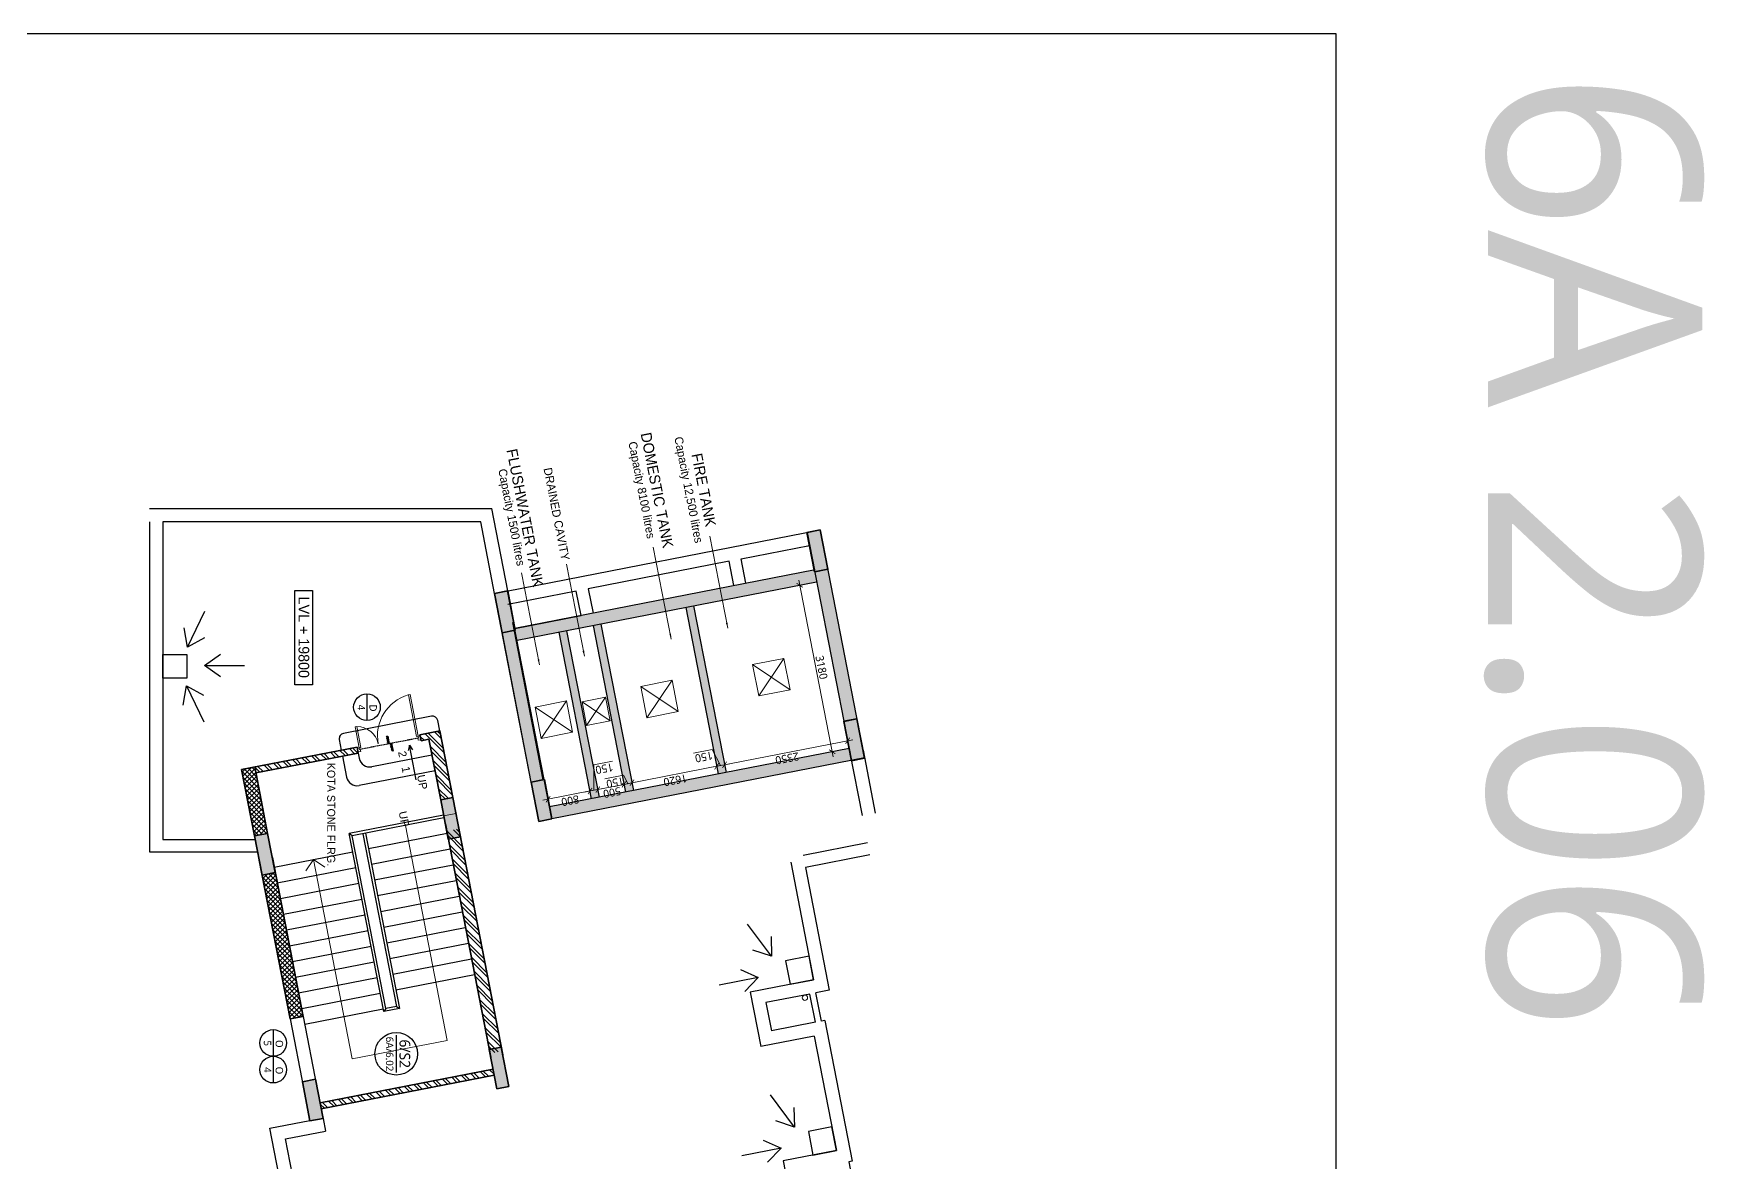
# Model space of a CAD drawing. Header units: millimetres. Extents: x -1127141 to 1597693, y -1835560 to -399335.
# Drawn here: x 1019823 to 1051156, y -499434 to -478260 of the extents above; entities that cross this region are included whole.
import ezdxf
from ezdxf.enums import TextEntityAlignment as Align

# ---------------------------------------------------------------- set-up
doc = ezdxf.new("R2010")
doc.units = ezdxf.units.MM
doc.header["$MEASUREMENT"] = 0
doc.header["$PDMODE"] = 67
doc.linetypes.add('ACAD_ISO05W100', pattern=[36, 24, -3, 0, -3, 0, -3, 0, -3])
for name, color, linetype in [('A-Anno Tags', 6, 'Continuous'), ('A-Elevation', 4, 'Continuous'), ('A-Steps', 3, 'Continuous'), ('A-Wall Patt', 8, 'Continuous'), ('A-Window', 4, 'Continuous'), ('Anno_Frames', 7, 'Continuous'), ('Anno_Labels', 7, 'Continuous'), ('S-Conc Patt', 9, 'Continuous')]:
    doc.layers.add(name, color=color, linetype=linetype)
for name, color, linetype, lineweight in [('A-Detail Lines', 8, 'Continuous', 25), ('A-Door', 4, 'Continuous', 9), ('A-Wall Sec', 1, 'Continuous', 30), ('Ann_TitleBlock 2', 5, 'Continuous', 25), ('Anno_Tittleblock', 5, 'Continuous', 13), ('column hatch', 12, 'Continuous', 5), ('rwp', 231, 'Continuous', 5), ('S-Concrete', 40, 'Continuous', 30), ('text', 7, 'Continuous', 9), ('Wall HATCH', 8, 'Continuous', 15)]:
    doc.layers.add(name, color=color, linetype=linetype, lineweight=lineweight)
doc.styles.add('IIITD @ 100', font='trebuc.ttf', dxfattribs={"height": 210})
doc.styles.get("Standard").update_dxf_attribs({"font": 'trebuc.ttf'})
doc.styles.add('TITLE', font='swissel.ttf', dxfattribs={"height": 4.3})
doc.dimstyles.new('DIM 1', dxfattribs={"dimtxt": 185, "dimasz": 200, "dimexe": 100, "dimexo": 50, "dimgap": 125, "dimtad": 3, "dimdec": 0, "dimtxsty": 'Standard', "dimblk": 'OBLIQUE', "dimcen": 250, "dimdle": 100, "dimclrd": 256, "dimclre": 256, "dimclrt": 256, "dimadec": 0, "dimazin": 0, "dimtfac": 1, "dimtdec": 0, "dimtmove": 1, "dimatfit": 3, "dimldrblk": 'OBLIQUE', "dimfxl": 1, "dimlwd": -1, "dimlwe": -1, "dimarcsym": 0})
doc.dimstyles.new('IIITD_WD_M @ 100', dxfattribs={"dimscale": 100, "dimtxt": 1.5, "dimasz": 1, "dimexe": 0.5, "dimexo": 0.25, "dimgap": 0.3, "dimtad": 1, "dimdec": 0, "dimrnd": 5, "dimzin": 0, "dimdsep": 46, "dimtxsty": 'Standard', "dimblk": 'ARCHTICK', "dimcen": 0.2, "dimdle": 1, "dimclrd": 256, "dimclre": 256, "dimadec": 0, "dimazin": 0, "dimtfac": 1, "dimtdec": 0, "dimtofl": 0, "dimtmove": 0, "dimatfit": 0, "dimfxl": 2, "dimfxlon": 1, "dimtolj": 1, "dimtzin": 0, "dimlwd": -1, "dimlwe": -1, "dimarcsym": 0})

# ---------------------------------------------------------------- blocks, each defined once
blk = doc.blocks.new('Door 1200')
at = {"layer": 'A-Door', "color": 5, "lineweight": 18}
for p, q in [((524084, 16182), (524084, 16132)), ((524084, 16182), (524159, 16182)), ((524084, 16132), (524124, 16132)), ((524124, 16147), (524124, 16132)), ((524159, 16147), (524124, 16147)), ((524159, 16182), (524159, 16147)), ((524159, 16147), (524557, 16147)), ((524159, 16112), (524159, 16147)), ((524159, 16112), (524557, 16112)), ((524557, 16147), (524557, 16112)), ((524159, 15052), (524159, 15017)), ((524159, 15052), (524958, 15052)), ((524958, 15017), (524958, 15052)), ((524084, 15032), (524124, 15032)), ((524084, 14982), (524084, 15032)), ((524084, 14982), (524159, 14982)), ((524124, 15017), (524124, 15032)), ((524159, 15017), (524124, 15017)), ((524159, 14982), (524159, 15017)), ((524159, 15017), (524958, 15017))]:
    blk.add_line(p, q, dxfattribs=at)
at = {"layer": 'A-Door', "lineweight": 18}
for centre, radius, start, end in [((524155, 16193), 411, 270.5695, 348.692), ((524157, 14978), 804, 5.3147, 89.8716)]:
    blk.add_arc(centre, radius, start, end, dxfattribs=at)
blk = doc.blocks.new('*U29')
at = {"layer": 'A-Anno Tags'}
blk.add_lwpolyline([(-250, 0), (250, 0)], dxfattribs=at)
blk.add_circle((0, 0), 250, dxfattribs=at)
at = {"layer": 'Anno_Frames', "color": 7}
for tag, rotation, p in [('ENTITY', 359.7608, (15, 185)), ('ENTITYNO', 0.1757, (4, -36))]:
    blk.add_attdef(tag, text='', height=140, rotation=rotation, dxfattribs=at).set_placement(p, align=Align.TOP_CENTER)
blk = doc.blocks.new('staircase 1 top')
at = {"layer": 'A-Elevation'}
for p, q in [((1232382, -43189), (1232382, -44989)), ((1232432, -43189), (1232432, -44939)), ((1232432, -44689), (1235782, -44689)), ((1232432, -44739), (1235732, -44739)), ((1235732, -44739), (1235782, -44689)), ((1235732, -44739), (1235732, -44939)), ((1235782, -44689), (1235782, -44989)), ((1232432, -44939), (1232382, -44989)), ((1235782, -44989), (1232382, -44989)), ((1235732, -44939), (1232432, -44939)), ((1235732, -44939), (1235782, -44989))]:
    blk.add_line(p, q, dxfattribs=at)
at = {"layer": 'A-Steps'}
for p, q in [((1232732, -43189), (1232732, -44689)), ((1233032, -43189), (1233032, -44689)), ((1233332, -43189), (1233332, -44689)), ((1233632, -43189), (1233632, -44689)), ((1233932, -43189), (1233932, -44689)), ((1234232, -43189), (1234232, -44689)), ((1234532, -43189), (1234532, -44689)), ((1234832, -43189), (1234832, -44689)), ((1235132, -43189), (1235132, -44689)), ((1235432, -43189), (1235432, -44689)), ((1232732, -46489), (1232732, -44989)), ((1233032, -46489), (1233032, -44989)), ((1233332, -46489), (1233332, -44989)), ((1233632, -46489), (1233632, -44989)), ((1233932, -46489), (1233932, -44989)), ((1234232, -46489), (1234232, -44989)), ((1234532, -46489), (1234532, -44989)), ((1234832, -46489), (1234832, -44989)), ((1235132, -46489), (1235132, -44989)), ((1235432, -46489), (1235432, -44989)), ((1235732, -46489), (1235732, -44989))]:
    blk.add_line(p, q, dxfattribs=at)
at = {"layer": 'text'}
for p, q in [((1232432, -43925), (1236539, -43925)), ((1236539, -45739), (1236539, -43925)), ((1232732, -45739), (1232912, -45559)), ((1232732, -45739), (1232912, -45919)), ((1232732, -45739), (1236539, -45739))]:
    blk.add_line(p, q, dxfattribs=at)
at = {"layer": 'text', "linetype": 'Continuous', "insert": (1232161, -43852), "char_height": 150, "width": 332.8, "attachment_point": 1}
blk.add_mtext('{\\fArial|b0|i0|c0|p34;UP}', dxfattribs=at)
blk = doc.blocks.new('Door Tag')
blk.add_line((-3.5, 0), (3.5, 0))
blk.add_circle((0, 0), 4)
blk.add_attdef('DW_NAME', text='', height=2).set_placement((0, 0), align=Align.BOTTOM_CENTER)
blk.add_attdef('SHEET_NO', text='', height=1.4).set_placement((0.05, -0.54), align=Align.TOP_CENTER)
blk = doc.blocks.new('_Oblique')
at = {"color": 0, "linetype": 'ByBlock', "lineweight": -2}
blk.add_line((-0.5, -0.5), (0.5, 0.5), dxfattribs=at)
blk = doc.blocks.new('_ArchTick')
at = {"color": 0, "linetype": 'ByBlock', "const_width": 0.15}
blk.add_lwpolyline([(-0.5, -0.5), (0.5, 0.5)], dxfattribs=at)
blk = doc.blocks.new('*D410')
at = {"layer": 'Defpoints', "color": 0, "transparency": 16777216}
for p in [(1033147, -488812), (1033771, -491931), (1034800, -491730)]:
    blk.add_point(p, dxfattribs=at)
at = {"layer": 'text', "transparency": 16777216}
for p, q in [((1034172, -488510), (1034819, -491828)), ((1034174, -488612), (1034240, -488599)), ((1034782, -491733), (1034849, -491720))]:
    blk.add_line(p, q, dxfattribs=at)
at = {"layer": 'text', "transparency": 16777216, "xscale": 100, "yscale": 100, "zscale": 100}
for p, rotation in [((1034191, -488609), 101.0359919065291), ((1034800, -491730), 281.0359919065291)]:
    blk.add_blockref('_ArchTick', p, dxfattribs=dict(at, rotation=rotation))
at = {"layer": 'text', "color": 0, "transparency": 16777216, "insert": (1034600, -490149), "char_height": 150, "attachment_point": 5, "rotation": 281.036}
blk.add_mtext('\\A1;3180', dxfattribs=at)
blk = doc.blocks.new('*D403')
at = {"layer": 'Defpoints', "color": 0, "transparency": 16777216}
for p in [(1030259, -492466), (1030261, -492475), (1029475, -492628)]:
    blk.add_point(p, dxfattribs=at)
at = {"layer": 'text', "transparency": 16777216}
for p, q in [((1029376, -492639), (1030357, -492447)), ((1030259, -492466), (1030249, -492417)), ((1029474, -492620), (1029464, -492571))]:
    blk.add_line(p, q, dxfattribs=at)
at = {"layer": 'text', "transparency": 16777216, "xscale": 100, "yscale": 100, "zscale": 100}
for p, rotation in [((1029474, -492620), 191.0359919065291), ((1030259, -492466), 11.03599190652911)]:
    blk.add_blockref('_ArchTick', p, dxfattribs=dict(at, rotation=rotation))
at = {"layer": 'text', "color": 0, "transparency": 16777216, "insert": (1029887, -492647), "char_height": 150, "attachment_point": 5, "rotation": 191.036}
blk.add_mtext('\\A1;800', dxfattribs=at)
blk = doc.blocks.new('*D404')
at = {"layer": 'Defpoints', "color": 0, "transparency": 16777216}
for p in [(1030261, -492475), (1030406, -492438), (1030406, -492438)]:
    blk.add_point(p, dxfattribs=at)
at = {"layer": 'text', "transparency": 16777216}
for p, q in [((1030330, -491976), (1030683, -491908)), ((1030332, -492452), (1030330, -491976)), ((1030259, -492466), (1030161, -492486)), ((1030259, -492466), (1030249, -492417)), ((1030259, -492466), (1030406, -492438)), ((1030406, -492438), (1030504, -492419)), ((1030406, -492438), (1030416, -492487))]:
    blk.add_line(p, q, dxfattribs=at)
at = {"layer": 'text', "transparency": 16777216, "xscale": 100, "yscale": 100, "zscale": 100}
for p, rotation in [((1030259, -492466), 11.03599190652911), ((1030406, -492438), 191.0359919065291)]:
    blk.add_blockref('_ArchTick', p, dxfattribs=dict(at, rotation=rotation))
at = {"layer": 'text', "color": 0, "transparency": 16777216, "insert": (1030527, -492046), "char_height": 150, "attachment_point": 5, "rotation": 191.036}
blk.add_mtext('\\A1;150', dxfattribs=at)
blk = doc.blocks.new('*D405')
at = {"layer": 'Defpoints', "color": 0, "transparency": 16777216}
for p in [(1030406, -492438), (1030897, -492342), (1030897, -492342)]:
    blk.add_point(p, dxfattribs=at)
at = {"layer": 'text', "transparency": 16777216}
for p, q in [((1030308, -492457), (1030995, -492323)), ((1030406, -492438), (1030397, -492389)), ((1030897, -492342), (1030906, -492391))]:
    blk.add_line(p, q, dxfattribs=at)
at = {"layer": 'text', "transparency": 16777216, "xscale": 100, "yscale": 100, "zscale": 100}
for p, rotation in [((1030406, -492438), 191.0359919065291), ((1030897, -492342), 11.03599190652911)]:
    blk.add_blockref('_ArchTick', p, dxfattribs=dict(at, rotation=rotation))
at = {"layer": 'text', "color": 0, "transparency": 16777216, "insert": (1030672, -492494), "char_height": 150, "attachment_point": 5, "rotation": 191.036}
blk.add_mtext('\\A1;500', dxfattribs=at)
blk = doc.blocks.new('*D406')
at = {"layer": 'Defpoints', "color": 0, "transparency": 16777216}
for p in [(1030897, -492342), (1031044, -492313), (1031046, -492323)]:
    blk.add_point(p, dxfattribs=at)
at = {"layer": 'text', "transparency": 16777216}
for p, q in [((1030887, -492169), (1030535, -492238)), ((1030970, -492328), (1030887, -492169)), ((1030897, -492342), (1030799, -492361)), ((1030897, -492342), (1031044, -492313)), ((1030897, -492342), (1030906, -492391)), ((1031044, -492313), (1031034, -492264)), ((1031044, -492313), (1031142, -492294))]:
    blk.add_line(p, q, dxfattribs=at)
at = {"layer": 'text', "transparency": 16777216, "xscale": 100, "yscale": 100, "zscale": 100}
for p, rotation in [((1031044, -492313), 191.0359919065291), ((1030897, -492342), 11.03599190652911)]:
    blk.add_blockref('_ArchTick', p, dxfattribs=dict(at, rotation=rotation))
at = {"layer": 'text', "color": 0, "transparency": 16777216, "insert": (1030731, -492308), "char_height": 150, "attachment_point": 5, "rotation": 191.036}
blk.add_mtext('\\A1;150', dxfattribs=at)
blk = doc.blocks.new('*D407')
at = {"layer": 'Defpoints', "color": 0, "transparency": 16777216}
for p in [(1032634, -492003), (1032637, -492017), (1031046, -492323)]:
    blk.add_point(p, dxfattribs=at)
at = {"layer": 'text', "transparency": 16777216}
for p, q in [((1030946, -492332), (1032732, -491984)), ((1032634, -492003), (1032625, -491954)), ((1031044, -492313), (1031034, -492264))]:
    blk.add_line(p, q, dxfattribs=at)
at = {"layer": 'text', "transparency": 16777216, "xscale": 100, "yscale": 100, "zscale": 100}
for p, rotation in [((1032634, -492003), 11.03599190652911), ((1031044, -492313), 191.0359919065291)]:
    blk.add_blockref('_ArchTick', p, dxfattribs=dict(at, rotation=rotation))
at = {"layer": 'text', "color": 0, "transparency": 16777216, "insert": (1031859, -492263), "char_height": 150, "attachment_point": 5, "rotation": 191.036}
blk.add_mtext('\\A1;1620', dxfattribs=at)
blk = doc.blocks.new('*D408')
at = {"layer": 'Defpoints', "color": 0, "transparency": 16777216}
for p in [(1032637, -492017), (1032781, -491975), (1032787, -492001)]:
    blk.add_point(p, dxfattribs=at)
at = {"layer": 'text', "transparency": 16777216}
for p, q in [((1032550, -491690), (1032198, -491758)), ((1032708, -491989), (1032550, -491690)), ((1032782, -491977), (1032772, -491925)), ((1032634, -492003), (1032536, -492022)), ((1032634, -492003), (1032625, -491954)), ((1032634, -492003), (1032781, -491975)), ((1032781, -491975), (1032879, -491955))]:
    blk.add_line(p, q, dxfattribs=at)
at = {"layer": 'text', "transparency": 16777216, "xscale": 100, "yscale": 100, "zscale": 100}
for p, rotation in [((1032634, -492003), 11.03599190652911), ((1032781, -491975), 191.0359919065291)]:
    blk.add_blockref('_ArchTick', p, dxfattribs=dict(at, rotation=rotation))
at = {"layer": 'text', "color": 0, "transparency": 16777216, "insert": (1032394, -491828), "char_height": 150, "attachment_point": 5, "rotation": 191.036}
blk.add_mtext('\\A1;150', dxfattribs=at)
blk = doc.blocks.new('*D409')
at = {"layer": 'Defpoints', "color": 0, "transparency": 16777216}
for p in [(1035088, -491525), (1035101, -491590), (1032787, -492001)]:
    blk.add_point(p, dxfattribs=at)
at = {"layer": 'text', "transparency": 16777216}
for p, q in [((1032683, -491994), (1035186, -491506)), ((1035096, -491565), (1035078, -491476)), ((1032782, -491977), (1032772, -491925))]:
    blk.add_line(p, q, dxfattribs=at)
at = {"layer": 'text', "transparency": 16777216, "xscale": 100, "yscale": 100, "zscale": 100}
for p, rotation in [((1035088, -491525), 11.03599190652911), ((1032781, -491975), 191.0359919065291)]:
    blk.add_blockref('_ArchTick', p, dxfattribs=dict(at, rotation=rotation))
at = {"layer": 'text', "color": 0, "transparency": 16777216, "insert": (1033955, -491854), "char_height": 150, "attachment_point": 5, "rotation": 191.036}
blk.add_mtext('\\A1;2350', dxfattribs=at)
blk = doc.blocks.new('*U478')
at = {"layer": 'A-Anno Tags'}
blk.add_lwpolyline([(-250, 0), (250, 0)], dxfattribs=at)
blk.add_circle((0, 0), 250, dxfattribs=at)
at = {"layer": 'Anno_Frames', "color": 7}
for tag, rotation, p in [('ENTITY', 359.7608, (15, 185)), ('ENTITYNO', 0.1757, (4, -36))]:
    blk.add_attdef(tag, text='', height=140, rotation=rotation, dxfattribs=at).set_placement(p, align=Align.TOP_CENTER)
blk = doc.blocks.new('DROP')
at = {"layer": 'A-Detail Lines'}
h = blk.add_hatch(dxfattribs=at)
h.set_pattern_fill('ANSI31', color=256, scale=100, angle=-90, style=0)
h.set_pattern_definition([(45, (-30796.783, -8736.205), (8.838835, -8.838835), [])])
h.paths.add_polyline_path([(-46, 0), (-46, -147), (-75, -147), (-75, 0)])
h.paths.add_polyline_path([(0, 147), (0, 0), (-30, 0), (-30, 147)])
for p, q in [((-46, -147), (-46, 0)), ((0, 0), (0, 148))]:
    blk.add_line(p, q, dxfattribs=at)
blk = doc.blocks.new('LVL DIFF')
at = {"layer": 'A-Detail Lines', "linetype": 'ACAD_ISO05W100'}
blk.add_line((13217, -100159), (13426, -101239), dxfattribs=at)
at = {"layer": 'A-Elevation'}
for p, q in [((12805, -99903), (13126, -101552)), ((13081, -99747), (12884, -99785)), ((13532, -99894), (13751, -101023)), ((13826, -99837), (14103, -101260)), ((13495, -101276), (13593, -101257)), ((13552, -101571), (13945, -101494)), ((13439, -101593), (13243, -101631))]:
    blk.add_line(p, q, dxfattribs=at)
for centre, radius, start, end in [((12903, -99884), 100, 101, 191), ((13555, -101061), 200, 281, 11), ((13907, -101298), 200, 281, 11), ((13224, -101533), 100, 191, 281)]:
    blk.add_arc(centre, radius, start, end, dxfattribs=at)
at = {"layer": 'A-Detail Lines', "linetype": 'ACAD_ISO05W100', "xscale": -0.9999999999999996, "rotation": 281.0000000102003}
blk.add_blockref('DROP', (13312, -100651), dxfattribs=at)
blk = doc.blocks.new('IIITD WD A1- L Format Library')
at = {"layer": 'Anno_Tittleblock', "color": 5}
blk.add_lwpolyline([(0, -7.57), (775, -7.57), (775, 573.91), (0, 573.91)], close=True, dxfattribs=at)
at = {"style": 'TITLE'}
for tag, p, height in [('PROJECT NAME 1', (779.17, 137.4), 2.98), ('PROJECT NAME 2', (779.17, 132.23), 2.98), ('PROJECT_NAME_3', (779.17, 127.37), 2.98), ('1:100@A1', (818.06, 91.92), 2.25), ('A-2.03', (844.81, 84.28), 4), ('03.04.11', (821.96, 84.64), 2.25), ('A', (858.85, 75.94), 3.66), ('AC', (827.5, 76.14), 2.25)]:
    blk.add_attdef(tag, p, '', height=height, dxfattribs=at)
for p in [(780.3, 113.01), (780.3, 106.37)]:
    blk.add_attdef('FIRST FLOOR PLAN', text='', height=3.39, dxfattribs=at).set_placement(p, align=Align.TOP_LEFT)

msp = doc.modelspace()

# ---------------------------------------------------------------- hatches: boundary and pattern name
at = {"layer": 'A-Wall Patt'}
h = msp.add_hatch(dxfattribs=at)
h.set_pattern_fill('ANSI32', color=256, scale=400, style=0)
h.set_pattern_definition([(315, (1455168.39, -290140.47), (106.066017, 106.066017), []), (315, (1455168.39, -290211.18), (106.066017, 106.066017), [])])
h.paths.add_polyline_path([(1027684.8, -492586.8), (1027442.4, -491340.2), (1027069.4, -491412.7), (1027091.4, -491525.5), (1027238.6, -491496.9), (1027459, -492630.7)])
h.paths.add_polyline_path([(1028384.2, -497386.7), (1028609.9, -497342.8), (1027799.9, -493175.7), (1027574.2, -493219.5)])
h.paths.add_polyline_path([(1024871.8, -497952.1), (1024920.9, -497942.7), (1024920.9, -497942.6)])
h.paths.add_polyline_path([(1025218.4, -498424.8), (1028462.7, -497794.2), (1028440.7, -497681.3), (1025196.5, -498311.9)])
h.paths.add_polyline_path([(1023972.4, -492014.7), (1023994.3, -492127.5), (1025913.4, -491754.5), (1025909.6, -491734.9), (1025909.6, -491734.9), (1025895.3, -491661.3), (1025895.3, -491661.3), (1025891.5, -491641.6)])
h = msp.add_hatch(dxfattribs=at)
h.set_pattern_fill('ANSI37', color=256, scale=500, style=0)
h.set_pattern_definition([(315, (1445308.53, 119140.81), (44.194174, 44.194174), []), (45, (1445308.53, 119140.81), (-44.194174, 44.194174), [])])
h.paths.add_polyline_path([(1023969.3, -493309), (1024214.7, -493261.3), (1023972.4, -492014.7), (1023727, -492062.4)])
h.paths.add_polyline_path([(1024636.9, -496739.8), (1024881.6, -496692.2), (1024357.8, -493997.5), (1024113.1, -494045.1)])
at = {"layer": 'S-Conc Patt'}
for points in [[(1034469.8, -488355.6), (1034715.2, -488307.8), (1034571.6, -487571.6), (1034326.2, -487619.5)], [(1034574.6, -487571.4), (1034329.2, -487619.1), (1034443.7, -488208.1), (1034689.1, -488160.4)], [(1034443.7, -488208.1), (1034689.1, -488160.4), (1034574.6, -487571.4), (1034329.2, -487619.1)], [(1034443.7, -488208.1), (1034689.1, -488160.4), (1034574.6, -487571.4), (1034329.2, -487619.1)], [(1034443.7, -488208.1), (1034689.1, -488160.4), (1034574.6, -487571.4), (1034329.2, -487619.1)], [(1035159.9, -491894), (1035405.3, -491846.2), (1035261.7, -491110), (1035016.3, -491157.9)], [(1035406.3, -491849.9), (1035263.2, -491113.7), (1035017.8, -491161.4), (1035160.9, -491897.7)], [(1029396.6, -492916.3, -0.0369407), (1029528.5, -492900.6), (1029402.6, -492252.9), (1029157.2, -492300.6), (1029300.3, -493036.8), (1029545.7, -492989.1), (1029528.5, -492900.6, 0.0369407)], [(1027602.1, -493366.9), (1027827.9, -493323), (1027684.8, -492586.8), (1027459, -492630.7)], [(1024112.4, -494045.2), (1024357.8, -493997.5), (1024214.7, -493261.3), (1023969.3, -493309)], [(1025253.7, -498606.4), (1025110.6, -497870.2), (1024865.2, -497917.9), (1025008.3, -498654.1)]]:
    msp.add_hatch(color=256, dxfattribs=at).paths.add_polyline_path(points)
h = msp.add_hatch(color=256, dxfattribs=at)
h.paths.add_polyline_path([(1034595, -488331.5), (1034500.3, -487844.2), (1034377.6, -487868.1), (1034417, -488070.7), (1034417, -488070.7), (1034472.3, -488355.4)])
h.paths.add_polyline_path([(1034595, -488331.5), (1034717.7, -488307.7), (1034623, -487820.4), (1034500.3, -487844.2)])
h.paths.add_polyline_path([(1034623, -487820.4), (1034574.6, -487571.4), (1034451.9, -487595.3), (1034500.3, -487844.2)])
h.paths.add_polyline_path([(1034500.3, -487844.2), (1034451.9, -487595.3), (1034329.2, -487619.1), (1034377.6, -487868.1)])
h = msp.add_hatch(color=256, dxfattribs=at)
h.paths.add_polyline_path([(1035261.7, -491110), (1034715.2, -488307.8), (1034469.8, -488355.6), (1035016.3, -491157.9)])
h.paths.add_polyline_path([(1034507.1, -488547), (1034463.1, -488321.2), (1028848.9, -489416.4), (1028855.6, -489450.6), (1028892.9, -489642)])
h.paths.add_polyline_path([(1035159.9, -491894), (1035115.9, -491668.3), (1029501.7, -492763.2), (1029545.7, -492989)])
h.paths.add_polyline_path([(1032809.3, -492118.1), (1032200.6, -488996.9), (1032053.4, -489025.6), (1032662.1, -492146.8)])
h.paths.add_polyline_path([(1031072.1, -492456.9), (1030463.3, -489335.7), (1030316.1, -489364.4), (1030924.9, -492485.7)])
h.paths.add_polyline_path([(1030434.1, -492581.4), (1029825.4, -489460.1), (1029678.1, -489488.8), (1030286.9, -492610.1)])
h.paths.add_polyline_path([(1029402.1, -492252.8), (1028855.6, -489450.6), (1028610.2, -489498.4), (1029156.8, -492300.7)])
h = msp.add_hatch(color=256, dxfattribs=at)
h.paths.add_polyline_path([(1028732.9, -489474.5), (1028637.2, -488983.8), (1028514.5, -489007.7), (1028610.2, -489498.4)])
h.paths.add_polyline_path([(1028855.6, -489450.6), (1028759.9, -488959.8), (1028637.2, -488983.8), (1028732.9, -489474.5)])
h.paths.add_polyline_path([(1028759.9, -488959.8), (1028712, -488714.4), (1028589.3, -488738.4), (1028637.2, -488983.8)])
h.paths.add_polyline_path([(1028637.2, -488983.8), (1028589.3, -488738.4), (1028466.6, -488762.3), (1028514.5, -489007.7)])
h = msp.add_hatch(color=256, dxfattribs=at)
h.paths.add_polyline_path([(1028735.1, -489474.2), (1028640.4, -488986.9), (1028517.7, -489010.8), (1028557.1, -489213.4), (1028557.1, -489213.4), (1028612.4, -489498.1)])
h.paths.add_polyline_path([(1028735.1, -489474.2), (1028857.8, -489450.4), (1028763.1, -488963.1), (1028640.4, -488986.9)])
h.paths.add_polyline_path([(1028763.1, -488963.1), (1028714.7, -488714.1), (1028592, -488738), (1028640.4, -488986.9)])
h.paths.add_polyline_path([(1028640.4, -488986.9), (1028592, -488738), (1028469.3, -488761.8), (1028517.7, -489010.8)])
h = msp.add_hatch(color=256, dxfattribs=at)
h.paths.add_polyline_path([(1029545.7, -492989), (1029459.4, -492546.3), (1029336.7, -492570.2), (1029423, -493012.9)])
h.paths.add_polyline_path([(1029336.7, -492570.2), (1029214, -492594.2), (1029300.3, -493036.8), (1029423, -493012.9)])
h.paths.add_polyline_path([(1029336.7, -492570.2), (1029279.4, -492276.8), (1029156.8, -492300.7), (1029214, -492594.2)])
h.paths.add_polyline_path([(1029459.4, -492546.3), (1029402.1, -492252.8), (1029279.4, -492276.8), (1029336.7, -492570.2)])
h = msp.add_hatch(color=256, dxfattribs=at)
h.paths.add_polyline_path([(1028602.3, -497344.4), (1028610, -497342.9), (1028603.3, -497308.6), (1028595.7, -497310.1)], flags=17)
h.paths.add_polyline_path([(1028603.3, -497308.6), (1028597.2, -497277.1, 0.0201233), (1028595.7, -497310.1)], flags=17)
h.paths.add_polyline_path([(1028513, -498049.3), (1028738.7, -498005.4), (1028610, -497342.9), (1028602.3, -497344.4), (1028595.7, -497310.1, -0.0201233), (1028597.2, -497277.1), (1028595.6, -497269.2), (1028369.9, -497313.1)])

# ---------------------------------------------------------------- linework, layer by layer
at = {"layer": 'A-Anno Tags'}
for p, q in [((1026873.6, -491609.2), (1026850.6, -491708.6)), ((1026997.8, -492258.6), (1026873.6, -491609.2)), ((1026873.6, -491609.2), (1026931.7, -491693.1))]:
    msp.add_line(p, q, dxfattribs=at)
msp.add_lwpolyline([(1025055, -488704), (1025055, -490473.2), (1024724.9, -490473.2), (1024724.9, -488704)], close=True, dxfattribs=at)
at = {"layer": 'A-Detail Lines'}
for points in [[(1022251.8, -489903.3), (1022701.8, -489903.3), (1022701.8, -490353.3), (1022251.8, -490353.3), (1022251.8, -489903.3)], [(1034365.5, -495563.4), (1033923.7, -495649.2), (1034009.6, -496091), (1034451.3, -496005.1), (1034365.5, -495563.4)], [(1034794.3, -498765.3), (1034352.6, -498851.2), (1034438.4, -499292.9), (1034880.2, -499207.1), (1034794.3, -498765.3)]]:
    msp.add_lwpolyline(points, dxfattribs=at)
at = {"layer": 'A-Elevation'}
for p, q in [((1022001.8, -487168.3), (1028415.1, -487168.3)), ((1028714.8, -488714.3), (1028415.1, -487168.3)), ((1022001.8, -487418.3), (1022001.8, -493604)), ((1028208.9, -487418.3), (1022251.8, -487418.3)), ((1022251.8, -487418.3), (1022251.8, -493374)), ((1028469.3, -488761.9), (1028208.9, -487418.3)), ((1028692.4, -488718.3), (1034574.6, -487571.4)), ((1032867.5, -488158.7), (1030227.2, -488673.7)), ((1032956.5, -488615.1), (1032867.5, -488158.7)), ((1033093.2, -488114.7), (1034374.1, -487864.9)), ((1033182.2, -488571.1), (1033093.2, -488114.7)), ((1030001.5, -488717.7), (1028719.8, -488967.7)), ((1030090.5, -489174), (1030001.5, -488717.7)), ((1030227.2, -488673.7), (1030316.3, -489130.1)), ((1028848.9, -489416.2), (1030090.5, -489174)), ((1035132.2, -491750.4), (1035361.2, -492928.4)), ((1035377.6, -491702.7), (1035606.6, -492880.7)), ((1022251.8, -493374), (1023981.9, -493374)), ((1035460.4, -493438.8), (1034252.8, -493673.7)), ((1022001.8, -493604), (1024028.1, -493604)), ((1034022.7, -493799.8), (1034451.3, -496005.1)), ((1035504.3, -493664.6), (1034296.7, -493899.5)), ((1034451.3, -496005.1), (1033263.4, -496236)), ((1033263.4, -496236), (1033461.9, -497256.9)), ((1034381.2, -496273.4), (1033556.6, -496433.7)), ((1034484.3, -496803.5), (1034381.2, -496273.4)), ((1034597.2, -496781.5), (1034494.1, -496251.4)), ((1033556.6, -496433.7), (1033659.6, -496963.8)), ((1034484.3, -496803.5), (1033659.6, -496963.8)), ((1034661, -496769.1), (1034597.2, -496781.5)), ((1034463.3, -497062.2), (1033461.9, -497256.9)), ((1034463.3, -497062.2), (1034880.2, -499207.1)), ((1024255.7, -498791.8), (1025006.7, -498645.9)), ((1025253.7, -498606.4), (1025299.8, -498843.6)), ((1024548.8, -498989.5), (1025299.8, -498843.6)), ((1024965.7, -501134.2), (1024548.8, -498989.5)), ((1034880.2, -499207.1), (1033878.8, -499401.7)), ((1033878.8, -499401.7), (1034077.2, -500422.6)), ((1035109.5, -499417.2), (1035212.5, -499947.3))]:
    msp.add_line(p, q, dxfattribs=at)
for points in [[(1034297.4, -493899.3), (1034744.3, -496202.8), (1034494.1, -496251.4)], [(1034661, -496769.1), (1035173.3, -499404.8), (1035109.5, -499417.2)], [(1024831.8, -501415), (1024768, -501427.4), (1024255.7, -498791.8)]]:
    msp.add_lwpolyline(points, dxfattribs=at)
at = {"layer": 'A-Wall Patt'}
msp.add_lwpolyline([(1044240.5, -478259.6), (1044240.5, -552566.2), (988489.2, -552566.2), (988489.2, -478259.6)], close=True, dxfattribs=at)
at = {"layer": 'A-Wall Sec', "lineweight": 35}
for p, q in [((1027069.4, -491412.7), (1027442.4, -491340.2)), ((1027091.4, -491525.5), (1027069.4, -491412.7)), ((1027091.4, -491525.5), (1027238.6, -491496.9)), ((1027459, -492630.7), (1027238.6, -491496.9)), ((1027684.8, -492586.8), (1027442.4, -491340.2)), ((1023727, -492062.4), (1025891.5, -491641.6)), ((1023994.3, -492127.5), (1025913.4, -491754.5)), ((1025913.4, -491754.5), (1025891.5, -491641.6)), ((1023969.3, -493309), (1023727, -492062.4)), ((1024214.7, -493261.3), (1023972.4, -492014.7)), ((1028398.5, -497460.3), (1027547.5, -493082.3)), ((1028624.3, -497416.4), (1027773.2, -493038.4)), ((1024636.9, -496739.8), (1024057.8, -493760.6)), ((1024881.6, -496692.2), (1024302.5, -493712.9)), ((1024881.6, -496692.2), (1024636.9, -496739.8)), ((1028441.4, -497681.2), (1025196.5, -498311.9)), ((1028463.4, -497794.1), (1025218.4, -498424.8))]:
    msp.add_line(p, q, dxfattribs=at)
at = {"layer": 'A-Window'}
for points in [[(1024636.9, -496739.8), (1024893.8, -498065.1)], [(1024881.6, -496692.2), (1025139.2, -498017.4)]]:
    msp.add_lwpolyline(points, dxfattribs=at)
at = {"layer": 'rwp'}
msp.add_circle((1034287.7, -496342.5), 50, dxfattribs=at)
at = {"layer": 'S-Concrete', "lineweight": 35}
for p, q in [((1034326.2, -487619.5), (1034571.6, -487571.6)), ((1034469.8, -488355.6), (1034326.2, -487619.5)), ((1034329.2, -487619.1), (1034574.6, -487571.4)), ((1034472.3, -488355.4), (1034329.2, -487619.1)), ((1034571.6, -487571.6), (1034715.2, -488307.8)), ((1034574.6, -487571.4), (1034717.7, -488307.7)), ((1034715.2, -488307.8), (1034469.8, -488355.6)), ((1034472.3, -488355.4), (1034717.7, -488307.7)), ((1028466.6, -488762.3), (1028712, -488714.4)), ((1028610.2, -489498.4), (1028466.6, -488762.3)), ((1028469.3, -488761.9), (1028714.8, -488714.1)), ((1028612.5, -489498.1), (1028469.3, -488761.9)), ((1028712, -488714.4), (1028855.6, -489450.6)), ((1028714.8, -488714.1), (1028857.9, -489450.4)), ((1028855.6, -489450.6), (1028610.2, -489498.4)), ((1028612.5, -489498.1), (1028857.9, -489450.4)), ((1035016.3, -491157.9), (1035261.7, -491110)), ((1035159.9, -491894), (1035016.3, -491157.9)), ((1035017.8, -491161.4), (1035263.2, -491113.7)), ((1035160.9, -491897.7), (1035017.8, -491161.4)), ((1035261.7, -491110), (1035405.3, -491846.2)), ((1035263.2, -491113.7), (1035406.3, -491849.9)), ((1035405.3, -491846.2), (1035159.9, -491894)), ((1035160.9, -491897.7), (1035406.3, -491849.9)), ((1029156.8, -492300.7), (1029402.1, -492252.8)), ((1029300.3, -493036.8), (1029156.8, -492300.7)), ((1029157.2, -492300.6), (1029402.6, -492252.9)), ((1029300.3, -493036.8), (1029157.2, -492300.6)), ((1029402.1, -492252.8), (1029545.7, -492989)), ((1029402.6, -492252.9), (1029545.7, -492989.1)), ((1027459, -492630.7), (1027684.8, -492586.8)), ((1027602.1, -493366.9), (1027459, -492630.7)), ((1027684.8, -492586.8), (1027827.9, -493323)), ((1029545.7, -492989), (1029300.3, -493036.8)), ((1029545.7, -492989.1), (1029300.3, -493036.8)), ((1023969.3, -493309), (1024214.7, -493261.3)), ((1024112.4, -494045.2), (1023969.3, -493309)), ((1024214.7, -493261.3), (1024357.8, -493997.5)), ((1027827.9, -493323), (1027602.1, -493366.9)), ((1024357.8, -493997.5), (1024112.4, -494045.2)), ((1028595.6, -497269.2), (1028369.9, -497313.1)), ((1028513, -498049.3), (1028369.9, -497313.1)), ((1028595.6, -497269.2), (1028738.7, -498005.4)), ((1024865.2, -497917.9), (1025110.6, -497870.2)), ((1025110.6, -497870.2), (1025253.7, -498606.4)), ((1025008.3, -498654.1), (1024865.2, -497917.9)), ((1028738.7, -498005.4), (1028513, -498049.3)), ((1025253.7, -498606.4), (1025008.3, -498654.1))]:
    msp.add_line(p, q, dxfattribs=at)
at = {"layer": 'S-Concrete'}
for p, q in [((1034686.5, -488160.5), (1035376.6, -491698.9)), ((1034482.7, -488317.4), (1028848.9, -489416.4)), ((1034441.1, -488208.4), (1035016.3, -491157.9)), ((1029156.8, -492300.7), (1028466.6, -488762.3)), ((1034507.1, -488547), (1028892.9, -489642)), ((1032053.4, -489025.6), (1032662.1, -492146.8)), ((1032200.6, -488996.9), (1032809.3, -492118.1)), ((1029157.2, -492300.6), (1028583.7, -489350.9)), ((1029383, -492256.7), (1028809.5, -489307)), ((1029402.1, -492252.8), (1028826.9, -489303.4)), ((1030316.1, -489364.4), (1030924.9, -492485.7)), ((1030463.3, -489335.7), (1031072.1, -492456.9)), ((1030286.9, -492610.1), (1029678.1, -489488.8)), ((1030434.1, -492581.4), (1029825.4, -489460.1)), ((1035115.9, -491668.3), (1029501.7, -492763.2)), ((1035405.3, -491846.2), (1029545.7, -492989))]:
    msp.add_line(p, q, dxfattribs=at)
at = {"layer": 'text'}
for p, q in [((1033421.2, -490684.5), (1033895.3, -489980.7)), ((1033306.4, -490095.5), (1034010.1, -490569.6)), ((1031210.8, -490504.2), (1031914.6, -490978.3)), ((1031325.7, -491093.1), (1031799.8, -490389.4)), ((1029228.2, -490890.9), (1029932, -491365)), ((1029343.1, -491479.8), (1029817.1, -490776.1)), ((1030637, -491151.1), (1030109.1, -490795.5)), ((1030550.8, -490709.4), (1030195.3, -491237.2))]:
    msp.add_line(p, q, dxfattribs=at)
for points in [[(1033895.3, -489980.7), (1034010.1, -490569.6), (1033421.2, -490684.5), (1033306.4, -490095.5)], [(1031799.8, -490389.4), (1031914.6, -490978.3), (1031325.7, -491093.1), (1031210.8, -490504.2)], [(1029817.1, -490776.1), (1029932, -491365), (1029343.1, -491479.8), (1029228.2, -490890.9)], [(1030550.8, -490709.4), (1030637, -491151.1), (1030195.3, -491237.2), (1030109.1, -490795.5)]]:
    msp.add_lwpolyline(points, close=True, dxfattribs=at)
at = {"layer": 'Wall HATCH'}
msp.add_line((1027517.9, -492930.1), (1027743.7, -492886.2), dxfattribs=at)

# ---------------------------------------------------------------- block references
at = {"layer": 'A-Anno Tags'}
ref = msp.add_blockref('Door Tag', (1026626.7, -497393.6), dxfattribs=dict(at, xscale=100, yscale=100, zscale=100, rotation=270.0000000000001))
ref.add_attrib('DW_NAME', '6/S2', dxfattribs={"layer": 'Anno_Labels', "height": 200, "rotation": 270}).set_placement((1026626.7, -497393.6), align=Align.BOTTOM_CENTER)
ref.add_attrib('SHEET_NO', '6A/6.02', dxfattribs={"layer": 'Anno_Labels', "height": 140, "rotation": 270}).set_placement((1026572.4, -497398.8), align=Align.TOP_CENTER)
at = {"layer": 'A-Wall Patt', "linetype": 'Continuous', "rotation": 281.0000000004042}
msp.add_blockref('staircase 1 top', (834756.5, 725059.1), dxfattribs=at)
at = {"layer": 'Ann_TitleBlock 2', "xscale": 95.87942333735619, "yscale": 95.87942333735619, "zscale": 95.87942333735619, "rotation": 269.9999999999998}
msp.add_blockref('IIITD WD A1- L Format Library', (989214.6, -478259.6), dxfattribs=at)
at = {"layer": 'Anno_Frames', "rotation": 270.0000000000001}
for name, p, values in [('*U29', (1026077, -490894.5), {'ENTITY': 'D', 'ENTITYNO': '4'}), ('*U478', (1024318.9, -497191.5), {'ENTITY': 'O', 'ENTITYNO': '5'}), ('*U478', (1024318.9, -497691.5), {'ENTITY': 'O', 'ENTITYNO': '4'})]:
    msp.add_blockref(name, p, dxfattribs=at).add_auto_attribs(values)
at = {"layer": 'column hatch', "rotation": 101.000000014772}
msp.add_blockref('Door 1200', (1141794.5, -1003101.9), dxfattribs=at)
at = {"layer": 'text', "rotation": 270.0000000000001}
msp.add_blockref('LVL DIFF', (1127189.6, -478259.6), dxfattribs=at)

# ---------------------------------------------------------------- texts
at = {"layer": 'A-Anno Tags'}
for s, insert, char_height, attachment_point, rotation in [('{\\fCentury Gothic|b0|i0|c0|p34;Capacity 8100 litres}', (1031208, -486826.3), 157.5, 5, 281.03599), ('{\\fCentury Gothic|b0|i0|c0|p34;Capacity 12,500 litres}', (1032086.3, -486822), 157.5, 5, 281.03599), ('{\\fCentury Gothic|b0|i0|c0|p34;Capacity 1500 litres}', (1028768.4, -487337.9), 157.5, 5, 281.03599), ('{\\fCentury Gothic|b0|i0|c0|p34;DRAINED CAVITY}', (1029631.6, -487271.4), 157.5, 5, 281.03599), ('{\\fCentury Gothic|b0|i0|c0|p34;LVL + 19800}', (1024892.2, -490346), 200, 6, 270)]:
    msp.add_mtext(s, dxfattribs=dict(at, insert=insert, char_height=char_height, attachment_point=attachment_point, rotation=rotation))
at = {"layer": 'A-Anno Tags', "attachment_point": 5, "style": 'IIITD @ 100'}
for s, insert, char_height, width, rotation in [('{\\fCentury Gothic|b0|i0|c0|p34;DOMESTIC TANK}', (1031513.6, -486824.9), 200, 5088.343, 281.03599), ('{\\fCentury Gothic|b0|i0|c0|p34;FLUSHWATER TANK}', (1029040.7, -487343), 200, 5088.343, 281.03599), ('{\\fCentury Gothic|b0|i0|c0|p34;FIRE TANK}', (1032391.9, -486820.7), 200, 2092.677, 281.03599), ('{\\fCentury Gothic|b0|i0|c0|p34;2}', (1026743.6, -491775.3), 150, 346.99, 280.76249), ('{\\fCentury Gothic|b0|i0|c0|p34;KOTA STONE FLRG.}', (1025404.4, -492906.8), 150, 2092.677, 270), ('{\\fCentury Gothic|b0|i0|c0|p34;1}', (1026808.3, -492061.7), 150, 346.99, 280.76249), ('{\\fCentury Gothic|b0|i0|c0|p34;UP}', (1027112.5, -492299.8), 150, 346.99, 280.76249)]:
    msp.add_mtext(s, dxfattribs=dict(at, insert=insert, char_height=char_height, width=width, rotation=rotation))
at = {"layer": 'A-Door', "insert": (1051094.8, -478967.9), "char_height": 4000, "width": 43665, "attachment_point": 1, "rotation": 270}
msp.add_mtext('6A 2.06', dxfattribs=at)

# ---------------------------------------------------------------- dimensions: what is measured, and where the dimension line sits
at = {"layer": 'text'}
for base, p1, p2, angle, override, picture, middle in [((1034799.9, -491729.9), (1033147, -488812.3), (1033770.6, -491930.6), 281.03599, {"dimfxl": 0.18}, '*D410', (1034599.9, -490148.9)), ((1035087.9, -491524.7), (1032786.6, -492001.5), (1035100.5, -491589.6), 11.03599, {"dimtmove": 1}, '*D409', (1033955, -491853.9)), ((1032781.3, -491974.5), (1032636.7, -492016.6), (1032786.6, -492001.5), 11.03599, {"dimtmove": 1}, '*D408', (1032541.2, -491799.6)), ((1031044.1, -492313.3), (1030896.8, -492342), (1031046, -492323.3), 11.03599, {"dimtmove": 1}, '*D406', (1030878.1, -492279.5)), ((1032634.1, -492003.2), (1031046, -492323.3), (1032636.7, -492016.6), 11.03599, {"dimtmove": 1}, '*D407', (1031859.5, -492262.9)), ((1030896.8, -492342), (1030406.1, -492437.8), (1030896.8, -492342), 11.03599, {"dimtmove": 1}, '*D405', (1030671.8, -492494.2))]:
    dim = msp.add_linear_dim(base=base, p1=p1, p2=p2, angle=angle, dimstyle='IIITD_WD_M @ 100', override=override, dxfattribs=at)
    dim.commit()
    dim.dimension.update_dxf_attribs({"geometry": picture, "text_midpoint": middle})
dim = msp.add_linear_dim(base=(1030406.1, -492437.8), p1=(1030260.6, -492475.2), p2=(1030406.1, -492437.8), angle=11.03599, dimstyle='IIITD_WD_M @ 100', override={"dimtmove": 1}, dxfattribs=at)
dim.commit()
dim.dimension.update_dxf_attribs({"geometry": '*D404', "text_midpoint": (1030359.8, -491970.7), "dimtype": 160})
dim = msp.add_linear_dim(base=(1030258.9, -492466.5), p1=(1029475.4, -492628.3), p2=(1030260.6, -492475.2), angle=11.03599, dimstyle='IIITD_WD_M @ 100', dxfattribs=at)
dim.commit()
dim.dimension.update_dxf_attribs({"geometry": '*D403', "text_midpoint": (1029886.6, -492647.4)})

# ---------------------------------------------------------------- leaders
at = {"layer": 'A-Detail Lines'}
for points in [[(1022711.3, -489770.9), (1023037.1, -489095.4)], [(1023032, -490112.9), (1023781.9, -490112.3)], [(1022692.8, -490491.8), (1023018.6, -491167.3)], [(1033663.4, -495564.9), (1033214.6, -494964)], [(1033413.8, -495961.9), (1032677.5, -496104.4)], [(1034092.2, -498766.9), (1033643.4, -498166)], [(1033842.7, -499163.9), (1033106.4, -499306.4)]]:
    msp.add_leader(points, dimstyle='DIM 1', override={"dimasz": 300, "dimgap": 125, "dimtad": 0, "dimldrblk": 'Open90'}, dxfattribs=at)
at = {"layer": 'text'}
for points in [[(1032840.9, -489411.2), (1032504.5, -487686.4)], [(1031782.3, -489617.7), (1031445.9, -487892.9)], [(1029311.4, -490099.6), (1028975, -488374.8)], [(1030152.6, -489935.5), (1029816.2, -488210.7)]]:
    msp.add_leader(points, dimstyle='IIITD_WD_M @ 100', dxfattribs=at)

doc.saveas('drawing.dxf')
